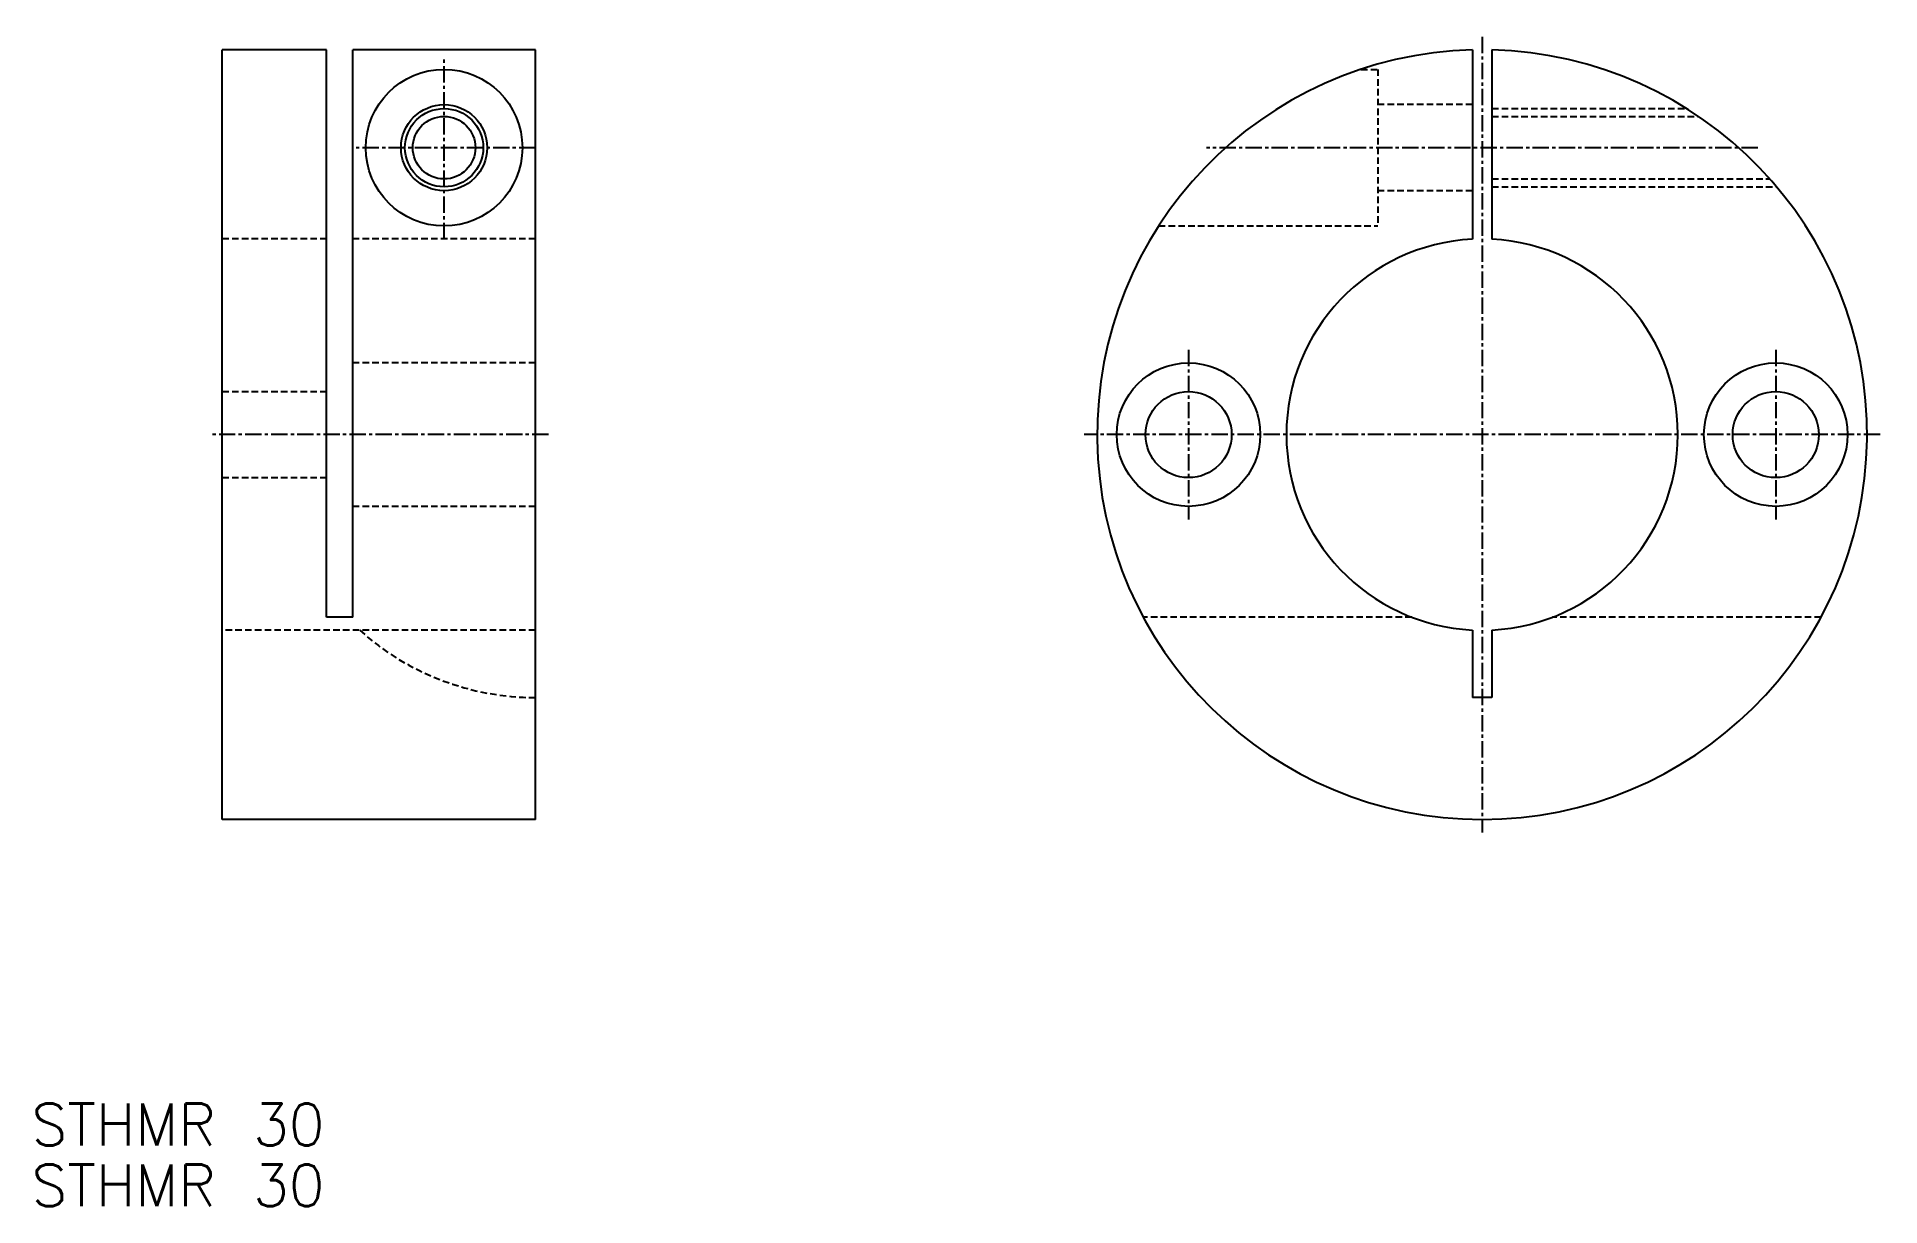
# Model space of a CAD drawing. Extents: x 112 to 253, y -172 to -82.
import ezdxf

# ---------------------------------------------------------------- set-up
doc = ezdxf.new("R2010")
doc.units = 0
doc.linetypes.add('CENTER', pattern=[2, 1.25, -0.25, 0.25, -0.25])
doc.linetypes.add('DASHED', pattern=[0.75, 0.5, -0.25])
doc.layers.get('0').update_dxf_attribs({"linetype": 'CONTINUOUS'})
doc.layers.add('CENTER', color=1, linetype='CENTER')
doc.styles.get("Standard").update_dxf_attribs({"font": 'txt.shx', "bigfont": 'bigfont.shx'})

msp = doc.modelspace()

# ---------------------------------------------------------------- linework, layer by layer
at = {"color": 7, "linetype": 'CONTINUOUS'}
for p, q in [((125.98, -142.31), (125.98, -83.31)), ((133.98, -83.31), (125.98, -83.31)), ((133.98, -126.81), (133.98, -83.31)), ((135.98, -126.81), (135.98, -83.31)), ((149.98, -83.31), (135.98, -83.31)), ((149.98, -142.31), (149.98, -83.31)), ((221.78, -83.32), (221.78, -97.83)), ((223.28, -83.32), (223.28, -97.83)), ((135.98, -126.81), (133.98, -126.81)), ((221.78, -127.79), (221.78, -132.97)), ((223.28, -127.79), (223.28, -132.97)), ((223.28, -132.97), (221.78, -132.97)), ((149.98, -142.31), (125.98, -142.31))]:
    msp.add_line(p, q, dxfattribs=at)
at = {"color": 3, "linetype": 'DASHED'}
for p, q in [((213.24, -84.81), (214.53, -84.81)), ((214.53, -84.81), (214.53, -96.81)), ((221.78, -87.51), (214.53, -87.51)), ((223.28, -87.81), (238.19, -87.81)), ((223.28, -88.41), (239.11, -88.41)), ((223.28, -93.21), (244.58, -93.21)), ((221.78, -94.11), (214.53, -94.11)), ((223.28, -93.81), (245.1, -93.81)), ((197.75, -96.81), (214.53, -96.81)), ((133.98, -97.81), (125.98, -97.81)), ((149.98, -97.81), (135.98, -97.81)), ((149.98, -107.31), (135.98, -107.31)), ((125.98, -109.51), (133.98, -109.51)), ((125.98, -116.11), (133.98, -116.11)), ((149.98, -118.31), (135.98, -118.31)), ((217.14, -126.81), (196.56, -126.81)), ((248.5, -126.81), (227.92, -126.81)), ((149.98, -127.81), (125.98, -127.81))]:
    msp.add_line(p, q, dxfattribs=at)
at = {"color": 7, "linetype": 'CONTINUOUS'}
for centre, radius in [((142.98, -90.81), 6), ((142.98, -90.81), 3.3), ((142.98, -90.81), 2.4), ((200.03, -112.81), 5.5), ((245.03, -112.81), 5.5), ((200.03, -112.81), 3.3), ((245.03, -112.81), 3.3)]:
    msp.add_circle(centre, radius, dxfattribs=at)
at = {"color": 3, "linetype": 'CONTINUOUS'}
msp.add_circle((142.98, -90.81), 3, dxfattribs=at)
at = {"color": 7, "linetype": 'CONTINUOUS'}
for radius, start, end in [(29.5, 91.4568, 88.5432), (15, 92.866, 267.134), (15, 272.866, 87.134)]:
    msp.add_arc((222.53, -112.81), radius, start, end, dxfattribs=at)
at = {"color": 3, "linetype": 'DASHED'}
msp.add_arc((149.98, -112.81), 20.16, 228.0895, 270, dxfattribs=at)
at = {"layer": 'CENTER', "color": 1, "linetype": 'CENTER'}
for p, q in [((222.53, -82.31), (222.53, -143.31)), ((142.98, -97.81), (142.98, -83.81)), ((149.98, -90.81), (135.98, -90.81)), ((243.65, -90.81), (201.41, -90.81)), ((200.03, -106.31), (200.03, -119.31)), ((245.03, -106.31), (245.03, -119.31)), ((150.98, -112.81), (124.98, -112.81)), ((253.03, -112.81), (192.03, -112.81))]:
    msp.add_line(p, q, dxfattribs=at)

# ---------------------------------------------------------------- texts
at = {"color": 7, "linetype": 'CONTINUOUS'}
for p in [(111.36, -167.3), (111.36, -171.96)]:
    msp.add_text('STHMR 30', height=3.2, dxfattribs=at).set_placement(p)

doc.saveas('drawing.dxf')
